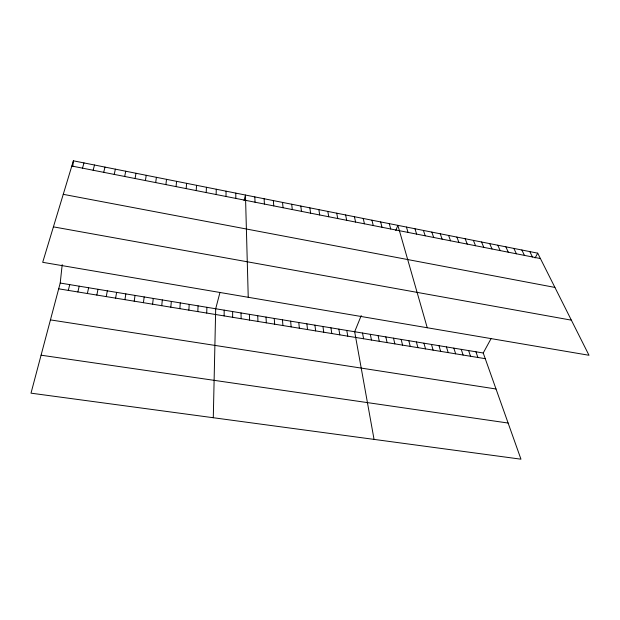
<?xml version="1.0" encoding="UTF-8"?>
<svg xmlns="http://www.w3.org/2000/svg" width="620" height="620" viewBox="0 0 620 620"><rect width="100%" height="100%" fill="white"/><g stroke="black" fill="none" stroke-linecap="round" stroke-linejoin="round"><path stroke-width="0.93" d="M226.013 196.478L226.06 191.177M224.13 315.913L224.184 310.155M213.288 417.725L215.698 308.752L219.968 292.438M216.132 194.525L216.272 189.232M206.708 313.061L206.91 307.303M206.197 192.564L206.429 187.271M197.803 311.604L198.082 305.838M196.207 190.596L196.54 185.303M188.852 310.139L189.208 304.374M179.854 308.667L180.296 302.901M186.163 188.612L186.589 183.326M170.818 307.187L171.337 301.421M176.057 186.612L176.584 181.334M161.735 305.699L162.332 299.925M491.102 338.574L483.228 352.997L520.963 459.188L31 393.165L60.218 283.046L62.202 264.639M72.819 166.175L73.392 160.812L537.703 253.162L589 355.268L42.695 262.314L73.392 160.812M152.597 304.203L153.28 298.429M165.897 184.613L166.524 179.335M143.422 302.7L144.181 296.926M155.682 182.59L156.411 177.32M134.199 301.188L135.044 295.415M145.406 180.567L146.235 175.297M124.93 299.669L125.852 293.896M115.607 298.142L116.622 292.369M135.067 178.521L136.005 173.267M106.245 296.608L107.338 290.834M124.682 176.475L125.721 171.221M96.829 295.066L98.007 289.292M87.366 293.516L88.637 287.742M114.227 174.414L115.374 169.159M77.856 291.958L79.213 286.184M103.718 172.337L104.966 167.09M68.301 290.392L69.742 284.619M93.14 170.244L94.504 165.013M244.024 200.554L245.466 195.036L248.24 297.29M82.507 168.152L83.979 162.921M361.228 315.603L354.671 331.739L374.054 439.394M395.793 230.493L397.877 225.354L427.242 327.748M535.083 257.966L537.703 253.162M41.075 355.198L508.121 423.042M50.445 319.897L496.023 388.996M60.218 283.046L483.228 352.997M58.691 288.819L485.251 358.67M53.421 226.858L571.361 320.16M63.256 194.331L554.915 287.424M71.811 166.036L540.408 258.54M529.798 251.588L532.441 256.967M521.854 250.007L524.435 255.386M513.871 248.426L516.382 253.797M505.85 246.83L508.299 252.201M497.79 245.226L500.17 250.596M489.692 243.613L492.009 248.984M481.554 241.994L483.802 247.365M473.37 240.366L475.548 245.737M465.147 238.731L467.263 244.102M456.886 237.088L458.932 242.459M448.586 235.437L450.554 240.8M440.239 233.779L442.137 239.142M475.935 351.796L477.896 357.469M431.853 232.105L433.682 237.476M468.611 350.579L470.518 356.26M423.421 230.431L425.18 235.794M461.249 349.362L463.101 355.051M453.856 348.138L455.654 353.826M414.95 228.749L416.632 234.104M446.431 346.913L448.175 352.602M406.433 227.052L408.045 232.415M438.975 345.681L440.657 351.37M431.481 344.441L433.109 350.137M423.956 343.193L425.529 348.897M389.275 223.642L390.74 228.997M416.392 341.946L417.911 347.649M380.634 221.921L382.021 227.276M408.805 340.69L410.254 346.394M371.946 220.193L373.256 225.54M401.171 339.427L402.574 345.131M393.514 338.163L394.847 343.868M363.212 218.457L364.444 223.804M385.818 336.885L387.089 342.596M354.431 216.713L355.586 222.053M378.084 335.606L379.3 341.326M370.318 334.327L371.473 340.039M345.611 214.954L346.681 220.302M362.514 333.033L363.607 338.753M336.738 213.187L337.729 218.535M327.825 211.42L328.74 216.76M346.797 330.437L347.766 336.156M338.884 329.127L339.791 334.854M318.866 209.638L319.695 214.97M330.94 327.81L331.778 333.545M309.853 207.847L310.604 213.179M322.958 326.492L323.733 332.227M300.801 206.042L301.467 211.374M314.937 325.167L315.642 330.902M306.877 323.834L307.52 329.569M291.702 204.236L292.284 209.56M298.778 322.493L299.359 328.236M282.55 202.415L283.046 207.739M290.648 321.152L291.152 326.887M273.35 200.585L273.761 205.902M282.472 319.796L282.914 325.539M274.265 318.44L274.637 324.183M264.104 198.741L264.43 204.058M266.019 317.076L266.321 322.819M254.812 196.897L255.045 202.205M257.726 315.704L257.959 321.454M249.403 314.325L249.565 320.075M241.033 312.945L241.126 318.696M235.786 193.115L235.84 198.415M232.632 311.558L232.647 317.308"/></g></svg>
